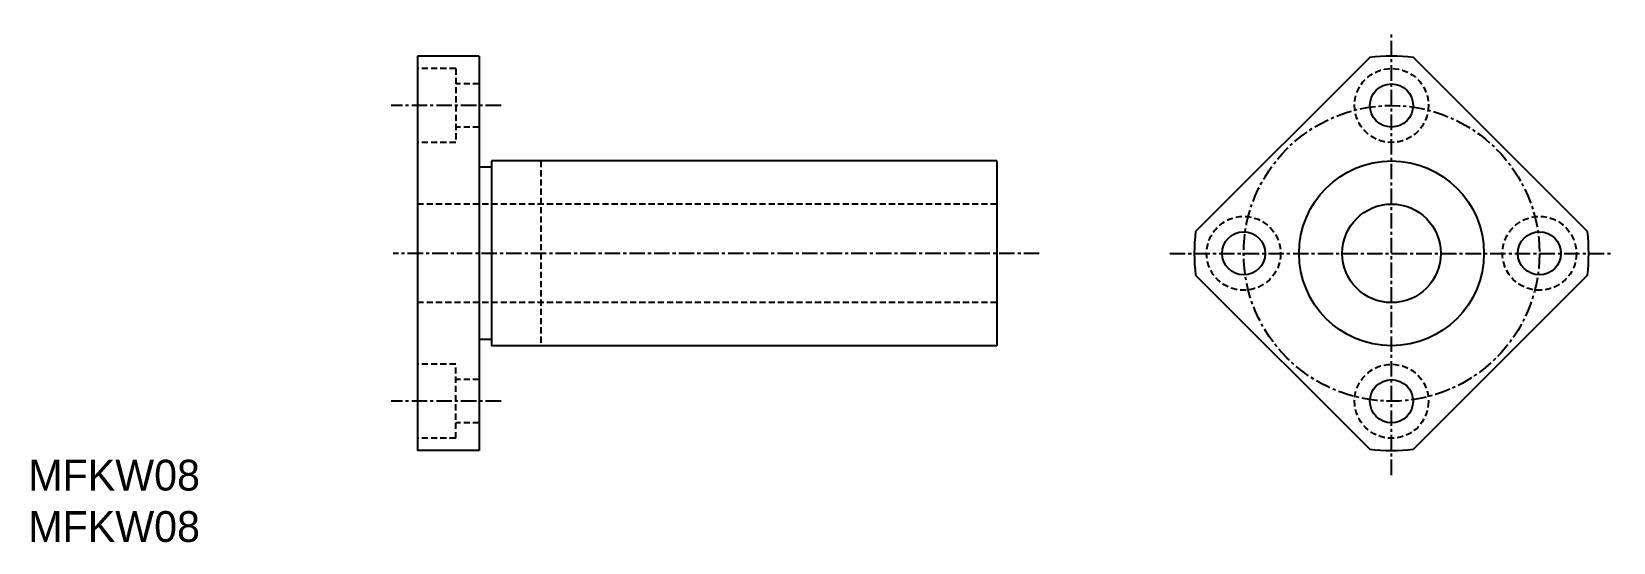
# Model space of a CAD drawing. Extents: x 10 to 139, y 10 to 51.
import ezdxf

# ---------------------------------------------------------------- set-up
doc = ezdxf.new("R2010")
doc.units = 0
doc.linetypes.add('CENTER', pattern=[2, 1.25, -0.25, 0.25, -0.25])
doc.linetypes.add('DASHED', pattern=[0.75, 0.5, -0.25])
doc.layers.get('0').update_dxf_attribs({"linetype": 'CONTINUOUS'})
doc.layers.add('CENTER', color=1, linetype='CENTER')

msp = doc.modelspace()

# ---------------------------------------------------------------- linework, layer by layer
at = {"color": 7, "linetype": 'CONTINUOUS'}
for p, q in [((41.58, 49.42), (41.58, 17.42)), ((46.58, 49.42), (41.58, 49.42)), ((46.58, 49.42), (46.58, 17.42)), ((118.84, 49.32), (104.71, 35.2)), ((136.52, 35.2), (122.39, 49.32)), ((47.58, 40.42), (46.58, 40.42)), ((88.58, 40.92), (47.58, 40.92)), ((47.58, 40.92), (47.58, 25.92)), ((88.58, 40.92), (88.58, 25.92)), ((118.84, 17.52), (104.71, 31.64)), ((136.52, 31.64), (122.39, 17.52)), ((47.58, 26.42), (46.58, 26.42)), ((88.58, 25.92), (47.58, 25.92)), ((46.58, 17.42), (41.58, 17.42))]:
    msp.add_line(p, q, dxfattribs=at)
at = {"color": 3, "linetype": 'DASHED'}
for p, q in [((44.68, 48.42), (41.58, 48.42)), ((44.68, 48.42), (44.68, 42.42)), ((46.58, 47.17), (44.68, 47.17)), ((46.58, 43.67), (44.68, 43.67)), ((44.68, 42.42), (41.58, 42.42)), ((51.58, 40.92), (51.58, 25.92)), ((88.58, 37.42), (41.58, 37.42)), ((88.58, 29.42), (41.58, 29.42)), ((44.68, 24.42), (41.58, 24.42)), ((44.68, 18.42), (44.68, 24.42)), ((46.58, 23.17), (44.68, 23.17)), ((46.58, 19.67), (44.68, 19.67)), ((44.68, 18.42), (41.58, 18.42))]:
    msp.add_line(p, q, dxfattribs=at)
for centre in [(120.61, 45.42), (108.61, 33.42), (132.61, 33.42), (120.61, 21.42)]:
    msp.add_circle(centre, 3, dxfattribs=at)
at = {"color": 7, "linetype": 'CONTINUOUS'}
for centre, radius in [((120.61, 45.42), 1.75), ((120.61, 33.42), 7.5), ((120.61, 33.42), 4), ((108.61, 33.42), 1.75), ((132.61, 33.42), 1.75), ((120.61, 21.42), 1.75)]:
    msp.add_circle(centre, radius, dxfattribs=at)
for start, end in [(83.6248, 96.3752), (173.6248, 186.3752), (353.6248, 6.3752), (263.6248, 276.3752)]:
    msp.add_arc((120.61, 33.42), 16, start, end, dxfattribs=at)
at = {"layer": 'CENTER', "color": 1, "linetype": 'CENTER'}
for p, q in [((120.61, 15.43), (120.61, 51.41)), ((48.36, 45.42), (39.44, 45.42)), ((92.03, 33.42), (39.62, 33.42)), ((102.62, 33.42), (138.61, 33.42)), ((48.36, 21.42), (39.44, 21.42))]:
    msp.add_line(p, q, dxfattribs=at)
msp.add_circle((120.61, 33.42), 12, dxfattribs=at)

# ---------------------------------------------------------------- texts
at = {"color": 7, "linetype": 'CONTINUOUS'}
for p in [(10, 14.17), (10, 10)]:
    msp.add_text('MFKW08', height=2.5, dxfattribs=at).set_placement(p)

doc.saveas('drawing.dxf')
